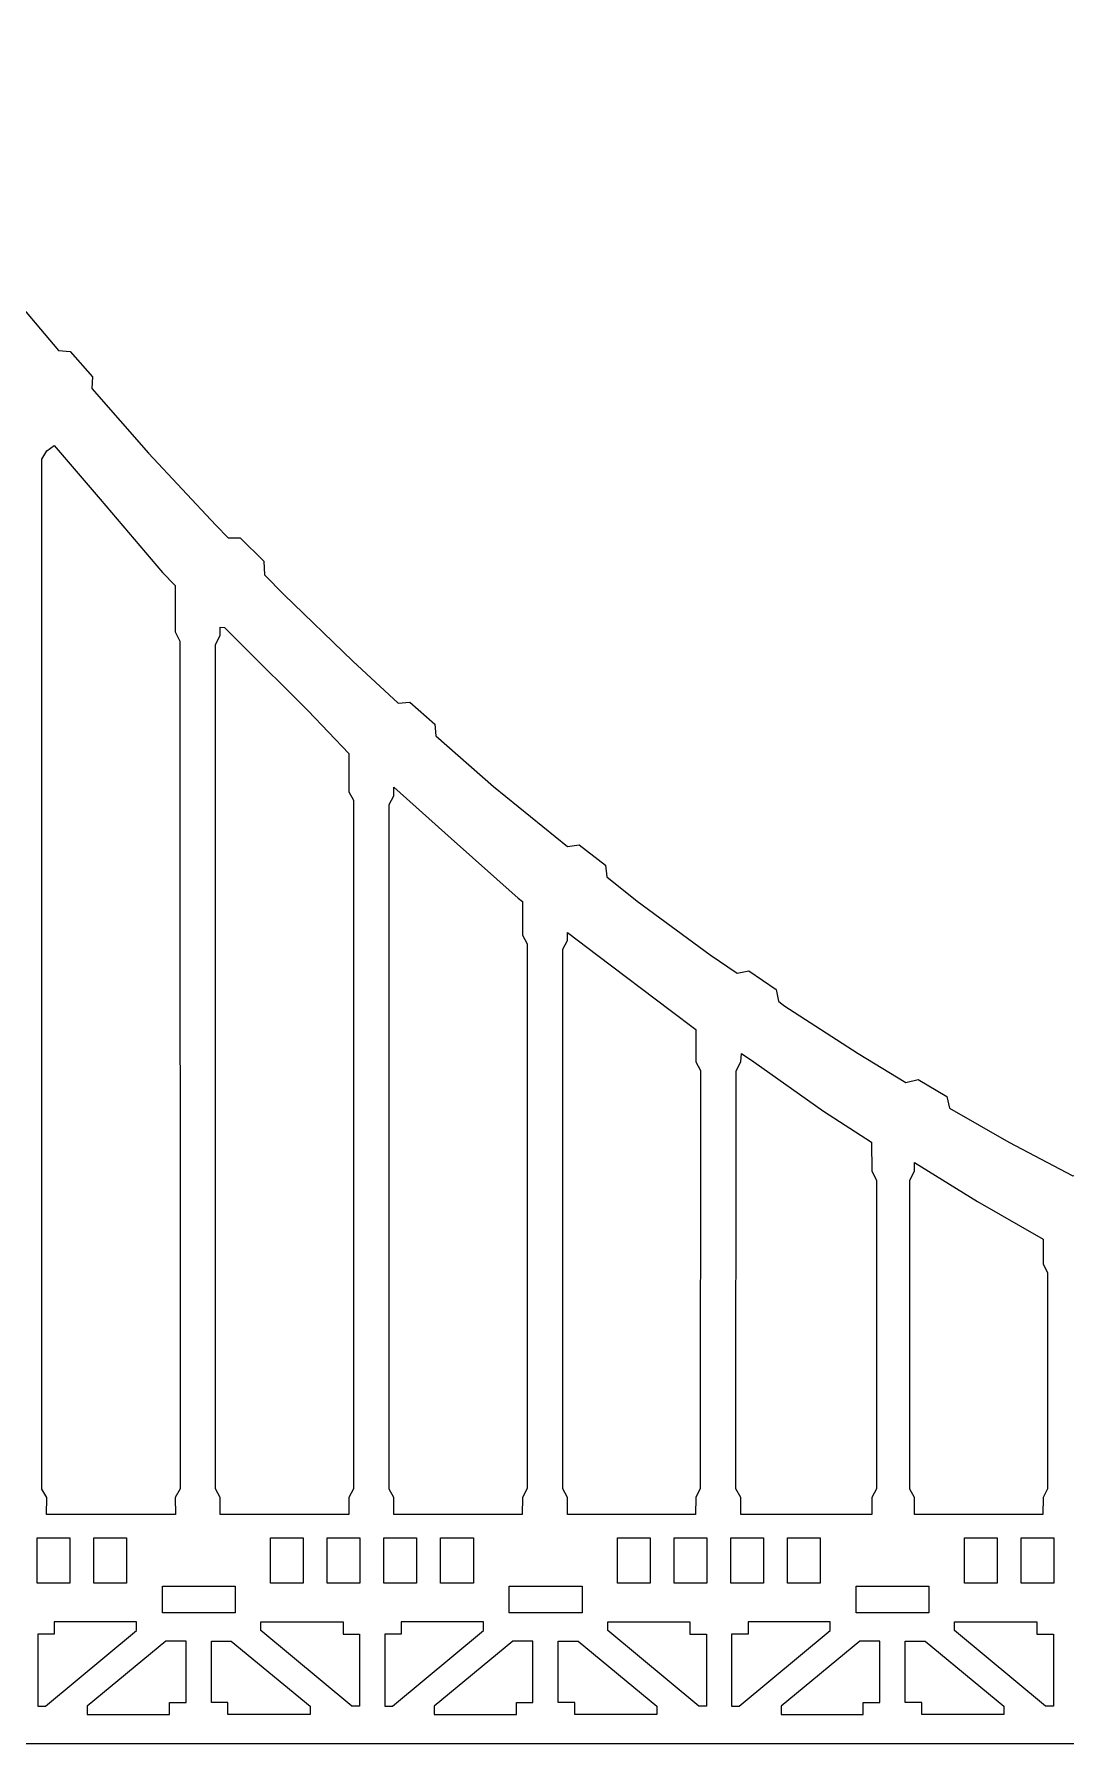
# Model space of a CAD drawing. Header units: millimetres. Extents: x -847 to 848, y -600 to 600.
# Drawn here: x 369.7 to 522.8, y 274.4 to 528.3 of the extents above; entities that cross this region are included whole.
import ezdxf

# ---------------------------------------------------------------- set-up
doc = ezdxf.new("R2010")
doc.units = ezdxf.units.MM
doc.header["$MEASUREMENT"] = 0

msp = doc.modelspace()

# ---------------------------------------------------------------- linework, layer by layer
at = {"color": 250, "lineweight": 5}
for points, knots in [([(653.8771, 293.6501), (653.8771, 293.6501), (643.1126, 293.7887), (643.1126, 293.7887), (643.1126, 293.7887), (643.1126, 293.7887), (643.1126, 297.4329), (643.1126, 297.4329), (643.1126, 297.4329), (643.1126, 297.4329), (653.9119, 297.5373), (653.9119, 297.5373), (653.9119, 297.5373), (653.9119, 297.5373), (653.9699, 314.3776), (653.9699, 314.3776), (653.9699, 314.3776), (653.9699, 314.3776), (652.7446, 315.6292), (652.7446, 315.6292), (652.7446, 315.6292), (652.7446, 315.6292), (650.2914, 315.6292), (650.2914, 315.6292), (650.2914, 315.6292), (650.2914, 315.6292), (647.8366, 318.132), (647.8366, 318.132), (647.8366, 318.132), (647.8366, 318.132), (647.8366, 323.1395), (647.8366, 323.1395), (647.8366, 323.1395), (647.8366, 323.1395), (646.6113, 324.3901), (646.6113, 324.3901), (646.6113, 324.3901), (646.6113, 324.3901), (644.1587, 324.3901), (644.1587, 324.3901), (644.1587, 324.3901), (644.1587, 324.3901), (641.7055, 326.8939), (641.7055, 326.8939), (641.7055, 326.8939), (641.7055, 326.8939), (641.7055, 333.152), (641.7055, 333.152), (641.7055, 333.152), (641.7055, 333.152), (640.4786, 334.4042), (640.4786, 334.4042), (640.4786, 334.4042), (640.4786, 334.4042), (633.1201, 334.4042), (633.1201, 334.4042), (633.1201, 334.4042), (633.1201, 334.4042), (631.8943, 333.152), (631.8943, 333.152), (631.8943, 333.152), (631.8943, 333.152), (631.8943, 325.6423), (631.8943, 325.6423), (631.8943, 325.6423), (631.8943, 325.6423), (630.6669, 324.3901), (630.6669, 324.3901), (630.6669, 324.3901), (630.6669, 324.3901), (630.6669, 321.8874), (630.6669, 321.8874), (630.6669, 321.8874), (630.6669, 321.8874), (629.8611, 321.5), (629.8611, 321.5), (629.8611, 321.5), (629.8611, 321.5), (618.0958, 323.9754), (618.0958, 323.9754), (618.0958, 323.9754), (618.0958, 323.9754), (605.91, 326.9919), (605.91, 326.9919), (605.91, 326.9919), (605.91, 326.9919), (605.0531, 328.5318), (605.0531, 328.5318), (605.0531, 328.5318), (605.0531, 328.5318), (600.3232, 329.8614), (600.3232, 329.8614), (600.3232, 329.8614), (600.3232, 329.8614), (598.8165, 328.9871), (598.8165, 328.9871), (598.8165, 328.9871), (598.8165, 328.9871), (594.6696, 330.0938), (594.6696, 330.0938), (594.6696, 330.0938), (594.6696, 330.0938), (583.0192, 333.737), (583.0192, 333.737), (583.0192, 333.737), (583.0192, 333.737), (580.8495, 334.5992), (580.8495, 334.5992), (580.8495, 334.5992), (580.8495, 334.5992), (580.0527, 336.1707), (580.0527, 336.1707), (580.0527, 336.1707), (580.0527, 336.1707), (575.3776, 337.6874), (575.3776, 337.6874), (575.3776, 337.6874), (575.3776, 337.6874), (573.8377, 336.8742), (573.8377, 336.8742), (573.8377, 336.8742), (573.8377, 336.8742), (571.4141, 337.7686), (571.4141, 337.7686), (571.4141, 337.7686), (571.4141, 337.7686), (559.8632, 342.1901), (559.8632, 342.1901), (559.8632, 342.1901), (559.8632, 342.1901), (556.2575, 343.6989), (556.2575, 343.6989), (556.2575, 343.6989), (556.2575, 343.6989), (555.3916, 345.5619), (555.3916, 345.5619), (555.3916, 345.5619), (555.3916, 345.5619), (550.8289, 347.4016), (550.8289, 347.4016), (550.8289, 347.4016), (550.8289, 347.4016), (549.2368, 346.6981), (549.2368, 346.6981), (549.2368, 346.6981), (549.2368, 346.6981), (548.3709, 346.9995), (548.3709, 346.9995), (548.3709, 346.9995), (548.3709, 346.9995), (536.9434, 352.2005), (536.9434, 352.2005), (536.9434, 352.2005), (536.9434, 352.2005), (530.7016, 355.2713), (530.7016, 355.2713), (530.7016, 355.2713), (530.7016, 355.2713), (530.0044, 357.1253), (530.0044, 357.1253), (530.0044, 357.1253), (530.0044, 357.1253), (525.5634, 359.2491), (525.5634, 359.2491), (525.5634, 359.2491), (525.5634, 359.2491), (523.79, 358.7411), (523.79, 358.7411), (523.79, 358.7411), (523.79, 358.7411), (514.2982, 363.7708), (514.2982, 363.7708), (514.2982, 363.7708), (514.2982, 363.7708), (505.5289, 368.8137), (505.5289, 368.8137), (505.5289, 368.8137), (505.5289, 368.8137), (505.0946, 370.5275), (505.0946, 370.5275), (505.0946, 370.5275), (505.0946, 370.5275), (500.8644, 373.0639), (500.8644, 373.0639), (500.8644, 373.0639), (500.8644, 373.0639), (499.0252, 372.6139), (499.0252, 372.6139), (499.0252, 372.6139), (499.0252, 372.6139), (491.9718, 376.9032), (491.9718, 376.9032), (491.9718, 376.9032), (491.9718, 376.9032), (480.9422, 384.0546), (480.9422, 384.0546), (480.9422, 384.0546), (480.9422, 384.0546), (480.1416, 384.7044), (480.1416, 384.7044), (480.1416, 384.7044), (480.1416, 384.7044), (479.8023, 386.4403), (479.8023, 386.4403), (479.8023, 386.4403), (479.8023, 386.4403), (475.7206, 389.2192), (475.7206, 389.2192), (475.7206, 389.2192), (475.7206, 389.2192), (474.0195, 388.8719), (474.0195, 388.8719), (474.0195, 388.8719), (474.0195, 388.8719), (470.009, 391.5975), (470.009, 391.5975), (470.009, 391.5975), (470.009, 391.5975), (459.1754, 399.5315), (459.1754, 399.5315), (459.1754, 399.5315), (459.1754, 399.5315), (454.6817, 403.1499), (454.6817, 403.1499), (454.6817, 403.1499), (454.6817, 403.1499), (454.444, 404.9027), (454.444, 404.9027), (454.444, 404.9027), (454.444, 404.9027), (450.5315, 407.923), (450.5315, 407.923), (450.5315, 407.923), (450.5315, 407.923), (448.8119, 407.6795), (448.8119, 407.6795), (448.8119, 407.6795), (448.8119, 407.6795), (437.8371, 416.5721), (437.8371, 416.5721), (437.8371, 416.5721), (437.8371, 416.5721), (429.2855, 424.065), (429.2855, 424.065), (429.2855, 424.065), (429.2855, 424.065), (429.1548, 425.83), (429.1548, 425.83), (429.1548, 425.83), (429.1548, 425.83), (425.4331, 429.0926), (425.4331, 429.0926), (425.4331, 429.0926), (425.4331, 429.0926), (423.703, 428.9582), (423.703, 428.9582), (423.703, 428.9582), (423.703, 428.9582), (416.9689, 435.1811), (416.9689, 435.1811), (416.9689, 435.1811), (416.9689, 435.1811), (406.7235, 445.0729), (406.7235, 445.0729), (406.7235, 445.0729), (406.7235, 445.0729), (403.8387, 448.0072), (403.8387, 448.0072), (403.8387, 448.0072), (403.8387, 448.0072), (403.7712, 450.0251), (403.7712, 450.0251), (403.7712, 450.0251), (403.7712, 450.0251), (400.2477, 453.5102), (400.2477, 453.5102), (400.2477, 453.5102), (400.2477, 453.5102), (398.4575, 453.4817), (398.4575, 453.4817), (398.4575, 453.4817), (398.4575, 453.4817), (396.6125, 455.3573), (396.6125, 455.3573), (396.6125, 455.3573), (396.6125, 455.3573), (386.6432, 466.0338), (386.6432, 466.0338), (386.6432, 466.0338), (386.6432, 466.0338), (378.2264, 475.64), (378.2264, 475.64), (378.2264, 475.64), (378.2264, 475.64), (378.3181, 477.4076), (378.3181, 477.4076), (378.3181, 477.4076), (378.3181, 477.4076), (375.0365, 481.1303), (375.0365, 481.1303), (375.0365, 481.1303), (375.0365, 481.1303), (373.279, 481.2937), (373.279, 481.2937), (373.279, 481.2937), (373.279, 481.2937), (367.1415, 488.5652), (367.1415, 488.5652), (367.1415, 488.5652), (367.1415, 488.5652), (357.6223, 500.4191), (357.6223, 500.4191), (357.6223, 500.4191), (357.6223, 500.4191), (349.8089, 511.2405), (349.8089, 511.2405), (349.8089, 511.2405), (349.8089, 511.2405), (349.8053, 512.2782), (349.8053, 512.2782), (349.8053, 512.2782), (349.8053, 512.2782), (347.3526, 515.3659), (347.3526, 515.3659), (347.3526, 515.3659), (347.3526, 515.3659), (347.3526, 518.2871), (347.3526, 518.2871), (347.3526, 518.2871), (347.3526, 518.2871), (346.1273, 518.2871), (346.1273, 518.2871), (346.1273, 518.2871), (346.1273, 518.2871), (344.8799, 520.2633), (344.8799, 520.2633), (344.8799, 520.2633), (344.8799, 520.2633), (344.8936, 521.2283), (344.8936, 521.2283), (344.8936, 521.2283), (348.3165, 523.1239), (346.8931, 528.2637), (342.4467, 528.2637), (342.4467, 528.2637), (338.0015, 528.2637), (336.577, 523.1239), (340.0004, 521.2283), (340.0004, 521.2283), (340.0004, 521.2283), (339.9688, 520.2169), (339.9688, 520.2169), (339.9688, 520.2169), (339.9688, 520.2169), (338.7677, 518.2871), (338.7677, 518.2871), (338.7677, 518.2871), (338.7677, 518.2871), (337.5414, 518.2871), (337.5414, 518.2871), (337.5414, 518.2871), (337.5414, 518.2871), (337.5414, 515.3659), (337.5414, 515.3659), (337.5414, 515.3659), (337.5414, 515.3659), (335.4513, 512.2782), (335.4513, 512.2782), (335.4513, 512.2782), (335.4513, 512.2782), (335.4197, 501.9168), (335.4197, 501.9168), (335.4197, 501.9168), (335.4197, 501.9168), (337.9098, 499.6101), (337.9098, 499.6101), (337.9098, 499.6101), (337.9098, 499.6101), (340.4262, 499.6217), (340.4262, 499.6217), (340.4262, 499.6217), (340.4262, 499.6217), (340.6502, 506.9181), (340.6502, 506.9181), (340.6502, 506.9181), (340.6502, 506.9181), (344.2433, 506.9181), (344.2433, 506.9181), (344.2433, 506.9181), (344.2433, 506.9181), (344.2433, 499.6217), (344.2433, 499.6217), (344.2433, 499.6217), (344.2433, 499.6217), (345.7948, 499.6149), (345.7948, 499.6149), (345.7948, 499.6149), (345.7948, 499.6149), (349.9581, 494.1662), (349.9581, 494.1662), (349.9581, 494.1662), (349.9581, 494.1662), (359.6286, 482.1227), (359.6286, 482.1227), (359.6286, 482.1227), (359.6286, 482.1227), (364.9355, 474.7852), (364.9355, 474.7852), (364.9355, 474.7852), (364.9355, 474.7852), (364.8622, 467.0789), (364.8622, 467.0789), (364.8622, 467.0789), (364.8622, 467.0789), (365.5747, 465.8531), (365.5747, 465.8531), (365.5747, 465.8531), (365.5747, 465.8531), (365.5911, 312.2216), (365.5911, 312.2216), (365.5911, 312.2216), (365.5911, 312.2216), (364.8622, 310.9806), (364.8622, 310.9806), (364.8622, 310.9806), (364.8622, 310.9806), (364.8548, 308.4778), (364.8548, 308.4778), (364.8548, 308.4778), (364.8548, 308.4778), (333.9573, 308.4778), (333.9573, 308.4778), (333.9573, 308.4778), (333.9573, 308.4778), (333.9293, 274.4314), (333.9293, 274.4314), (333.9293, 274.4314), (333.9293, 274.4314), (340.4452, 274.4314), (340.4452, 274.4314), (340.4452, 274.4314), (340.4452, 274.4314), (340.7155, 282.8719), (340.7155, 282.8719), (340.7155, 282.8719), (340.7155, 282.8719), (344.3561, 282.8719), (344.3561, 282.8719), (344.3561, 282.8719), (344.3561, 282.8719), (344.2897, 274.4314), (344.2897, 274.4314), (344.2897, 274.4314), (344.2897, 274.4314), (653.9699, 274.4314), (653.9699, 274.4314), (653.9699, 274.4314), (653.9699, 274.4314), (653.8771, 293.6501), (653.8771, 293.6501)], [0, 0, 0, 0, 0.00869565, 0.00869565, 0.00869565, 0.00869565, 0.0173913, 0.0173913, 0.0173913, 0.0173913, 0.02608696, 0.02608696, 0.02608696, 0.02608696, 0.03478261, 0.03478261, 0.03478261, 0.03478261, 0.04347826, 0.04347826, 0.04347826, 0.04347826, 0.05217391, 0.05217391, 0.05217391, 0.05217391, 0.06086957, 0.06086957, 0.06086957, 0.06086957, 0.06956522, 0.06956522, 0.06956522, 0.06956522, 0.07826087, 0.07826087, 0.07826087, 0.07826087, 0.08695652, 0.08695652, 0.08695652, 0.08695652, 0.09565217, 0.09565217, 0.09565217, 0.09565217, 0.10434783, 0.10434783, 0.10434783, 0.10434783, 0.11304348, 0.11304348, 0.11304348, 0.11304348, 0.12173913, 0.12173913, 0.12173913, 0.12173913, 0.13043478, 0.13043478, 0.13043478, 0.13043478, 0.13913043, 0.13913043, 0.13913043, 0.13913043, 0.14782609, 0.14782609, 0.14782609, 0.14782609, 0.15652174, 0.15652174, 0.15652174, 0.15652174, 0.16521739, 0.16521739, 0.16521739, 0.16521739, 0.17391304, 0.17391304, 0.17391304, 0.17391304, 0.1826087, 0.1826087, 0.1826087, 0.1826087, 0.19130435, 0.19130435, 0.19130435, 0.19130435, 0.2, 0.2, 0.2, 0.2, 0.20869565, 0.20869565, 0.20869565, 0.20869565, 0.2173913, 0.2173913, 0.2173913, 0.2173913, 0.22608696, 0.22608696, 0.22608696, 0.22608696, 0.23478261, 0.23478261, 0.23478261, 0.23478261, 0.24347826, 0.24347826, 0.24347826, 0.24347826, 0.25217391, 0.25217391, 0.25217391, 0.25217391, 0.26086957, 0.26086957, 0.26086957, 0.26086957, 0.26956522, 0.26956522, 0.26956522, 0.26956522, 0.27826087, 0.27826087, 0.27826087, 0.27826087, 0.28695652, 0.28695652, 0.28695652, 0.28695652, 0.29565217, 0.29565217, 0.29565217, 0.29565217, 0.30434783, 0.30434783, 0.30434783, 0.30434783, 0.31304348, 0.31304348, 0.31304348, 0.31304348, 0.32173913, 0.32173913, 0.32173913, 0.32173913, 0.33043478, 0.33043478, 0.33043478, 0.33043478, 0.33913043, 0.33913043, 0.33913043, 0.33913043, 0.34782609, 0.34782609, 0.34782609, 0.34782609, 0.35652174, 0.35652174, 0.35652174, 0.35652174, 0.36521739, 0.36521739, 0.36521739, 0.36521739, 0.37391304, 0.37391304, 0.37391304, 0.37391304, 0.3826087, 0.3826087, 0.3826087, 0.3826087, 0.39130435, 0.39130435, 0.39130435, 0.39130435, 0.4, 0.4, 0.4, 0.4, 0.40869565, 0.40869565, 0.40869565, 0.40869565, 0.4173913, 0.4173913, 0.4173913, 0.4173913, 0.42608696, 0.42608696, 0.42608696, 0.42608696, 0.43478261, 0.43478261, 0.43478261, 0.43478261, 0.44347826, 0.44347826, 0.44347826, 0.44347826, 0.45217391, 0.45217391, 0.45217391, 0.45217391, 0.46086957, 0.46086957, 0.46086957, 0.46086957, 0.46956522, 0.46956522, 0.46956522, 0.46956522, 0.47826087, 0.47826087, 0.47826087, 0.47826087, 0.48695652, 0.48695652, 0.48695652, 0.48695652, 0.49565217, 0.49565217, 0.49565217, 0.49565217, 0.50434783, 0.50434783, 0.50434783, 0.50434783, 0.51304348, 0.51304348, 0.51304348, 0.51304348, 0.52173913, 0.52173913, 0.52173913, 0.52173913, 0.53043478, 0.53043478, 0.53043478, 0.53043478, 0.53913043, 0.53913043, 0.53913043, 0.53913043, 0.54782609, 0.54782609, 0.54782609, 0.54782609, 0.55652174, 0.55652174, 0.55652174, 0.55652174, 0.56521739, 0.56521739, 0.56521739, 0.56521739, 0.57391304, 0.57391304, 0.57391304, 0.57391304, 0.5826087, 0.5826087, 0.5826087, 0.5826087, 0.59130435, 0.59130435, 0.59130435, 0.59130435, 0.6, 0.6, 0.6, 0.6, 0.60869565, 0.60869565, 0.60869565, 0.60869565, 0.6173913, 0.6173913, 0.6173913, 0.6173913, 0.62608696, 0.62608696, 0.62608696, 0.62608696, 0.63478261, 0.63478261, 0.63478261, 0.63478261, 0.64347826, 0.64347826, 0.64347826, 0.64347826, 0.65217391, 0.65217391, 0.65217391, 0.65217391, 0.66086957, 0.66086957, 0.66086957, 0.66086957, 0.66956522, 0.66956522, 0.66956522, 0.66956522, 0.67826087, 0.67826087, 0.67826087, 0.67826087, 0.68695652, 0.68695652, 0.68695652, 0.68695652, 0.69565217, 0.69565217, 0.69565217, 0.69565217, 0.70434783, 0.70434783, 0.70434783, 0.70434783, 0.71304348, 0.71304348, 0.71304348, 0.71304348, 0.72173913, 0.72173913, 0.72173913, 0.72173913, 0.73043478, 0.73043478, 0.73043478, 0.73043478, 0.73913043, 0.73913043, 0.73913043, 0.73913043, 0.74782609, 0.74782609, 0.74782609, 0.74782609, 0.75652174, 0.75652174, 0.75652174, 0.75652174, 0.76521739, 0.76521739, 0.76521739, 0.76521739, 0.77391304, 0.77391304, 0.77391304, 0.77391304, 0.7826087, 0.7826087, 0.7826087, 0.7826087, 0.79130435, 0.79130435, 0.79130435, 0.79130435, 0.8, 0.8, 0.8, 0.8, 0.80869565, 0.80869565, 0.80869565, 0.80869565, 0.8173913, 0.8173913, 0.8173913, 0.8173913, 0.82608696, 0.82608696, 0.82608696, 0.82608696, 0.83478261, 0.83478261, 0.83478261, 0.83478261, 0.84347826, 0.84347826, 0.84347826, 0.84347826, 0.85217391, 0.85217391, 0.85217391, 0.85217391, 0.86086957, 0.86086957, 0.86086957, 0.86086957, 0.86956522, 0.86956522, 0.86956522, 0.86956522, 0.87826087, 0.87826087, 0.87826087, 0.87826087, 0.88695652, 0.88695652, 0.88695652, 0.88695652, 0.89565217, 0.89565217, 0.89565217, 0.89565217, 0.90434783, 0.90434783, 0.90434783, 0.90434783, 0.91304348, 0.91304348, 0.91304348, 0.91304348, 0.92173913, 0.92173913, 0.92173913, 0.92173913, 0.93043478, 0.93043478, 0.93043478, 0.93043478, 0.93913043, 0.93913043, 0.93913043, 0.93913043, 0.94782609, 0.94782609, 0.94782609, 0.94782609, 0.95652174, 0.95652174, 0.95652174, 0.95652174, 0.96521739, 0.96521739, 0.96521739, 0.96521739, 0.97391304, 0.97391304, 0.97391304, 0.97391304, 0.9826087, 0.9826087, 0.9826087, 0.9826087, 0.99130435, 0.99130435, 0.99130435, 0.99130435, 1, 1, 1, 1]), ([(371.5441, 466.3927), (371.5441, 466.3927), (370.8379, 465.1453), (370.8379, 465.1453), (370.8379, 465.1453), (370.8379, 465.1453), (370.8226, 312.2216), (370.8226, 312.2216), (370.8226, 312.2216), (370.8226, 312.2216), (371.5441, 310.9806), (371.5441, 310.9806), (371.5441, 310.9806), (371.5441, 310.9806), (371.5124, 308.4778), (371.5124, 308.4778), (371.5124, 308.4778), (371.5124, 308.4778), (390.6342, 308.4778), (390.6342, 308.4778), (390.6342, 308.4778), (390.6342, 308.4778), (390.6178, 310.9806), (390.6178, 310.9806), (390.6178, 310.9806), (390.6178, 310.9806), (391.3419, 312.2696), (391.3419, 312.2696), (391.3419, 312.2696), (391.3419, 312.2696), (391.304, 438.1613), (391.304, 438.1613), (391.304, 438.1613), (391.304, 438.1613), (390.6178, 439.5431), (390.6178, 439.5431), (390.6178, 439.5431), (390.6178, 439.5431), (390.6194, 446.413), (390.6194, 446.413), (390.6194, 446.413), (390.6194, 446.413), (388.7096, 448.3566), (388.7096, 448.3566), (388.7096, 448.3566), (388.7096, 448.3566), (379.4538, 459.2176), (379.4538, 459.2176), (379.4538, 459.2176), (379.4538, 459.2176), (372.6218, 467.1785), (372.6218, 467.1785), (372.6218, 467.1785), (372.6218, 467.1785), (371.5441, 466.3927), (371.5441, 466.3927)], [0, 0, 0, 0, 0.07142857, 0.07142857, 0.07142857, 0.07142857, 0.14285714, 0.14285714, 0.14285714, 0.14285714, 0.21428571, 0.21428571, 0.21428571, 0.21428571, 0.28571429, 0.28571429, 0.28571429, 0.28571429, 0.35714286, 0.35714286, 0.35714286, 0.35714286, 0.42857143, 0.42857143, 0.42857143, 0.42857143, 0.5, 0.5, 0.5, 0.5, 0.57142857, 0.57142857, 0.57142857, 0.57142857, 0.64285714, 0.64285714, 0.64285714, 0.64285714, 0.71428571, 0.71428571, 0.71428571, 0.71428571, 0.78571429, 0.78571429, 0.78571429, 0.78571429, 0.85714286, 0.85714286, 0.85714286, 0.85714286, 0.92857143, 0.92857143, 0.92857143, 0.92857143, 1, 1, 1, 1]), ([(397.2991, 438.9702), (397.2991, 438.9702), (396.6019, 437.6437), (396.6019, 437.6437), (396.6019, 437.6437), (396.6019, 437.6437), (396.5961, 312.2696), (396.5961, 312.2696), (396.5961, 312.2696), (396.5961, 312.2696), (397.2991, 310.9806), (397.2991, 310.9806), (397.2991, 310.9806), (397.2991, 310.9806), (397.2807, 308.4778), (397.2807, 308.4778), (397.2807, 308.4778), (397.2807, 308.4778), (416.3734, 308.4778), (416.3734, 308.4778), (416.3734, 308.4778), (416.3734, 308.4778), (416.3734, 310.9806), (416.3734, 310.9806), (416.3734, 310.9806), (416.3734, 310.9806), (417.0759, 312.2696), (417.0759, 312.2696), (417.0759, 312.2696), (417.0759, 312.2696), (417.0617, 414.5163), (417.0617, 414.5163), (417.0617, 414.5163), (417.0617, 414.5163), (416.3734, 415.7605), (416.3734, 415.7605), (416.3734, 415.7605), (416.3734, 415.7605), (416.3845, 421.4643), (416.3845, 421.4643), (416.3845, 421.4643), (416.3845, 421.4643), (410.3182, 427.8173), (410.3182, 427.8173), (410.3182, 427.8173), (410.3182, 427.8173), (400.2145, 437.8899), (400.2145, 437.8899), (400.2145, 437.8899), (400.2145, 437.8899), (397.9437, 440.1976), (397.9437, 440.1976), (397.9437, 440.1976), (397.9437, 440.1976), (397.2702, 440.2065), (397.2702, 440.2065), (397.2702, 440.2065), (397.2702, 440.2065), (397.2991, 438.9702), (397.2991, 438.9702)], [0, 0, 0, 0, 0.06666667, 0.06666667, 0.06666667, 0.06666667, 0.13333333, 0.13333333, 0.13333333, 0.13333333, 0.2, 0.2, 0.2, 0.2, 0.26666667, 0.26666667, 0.26666667, 0.26666667, 0.33333333, 0.33333333, 0.33333333, 0.33333333, 0.4, 0.4, 0.4, 0.4, 0.46666667, 0.46666667, 0.46666667, 0.46666667, 0.53333333, 0.53333333, 0.53333333, 0.53333333, 0.6, 0.6, 0.6, 0.6, 0.66666667, 0.66666667, 0.66666667, 0.66666667, 0.73333333, 0.73333333, 0.73333333, 0.73333333, 0.8, 0.8, 0.8, 0.8, 0.86666667, 0.86666667, 0.86666667, 0.86666667, 0.93333333, 0.93333333, 0.93333333, 0.93333333, 1, 1, 1, 1]), ([(423.0563, 415.1898), (423.0563, 415.1898), (422.3523, 413.9034), (422.3523, 413.9034), (422.3523, 413.9034), (422.3523, 413.9034), (422.3523, 312.2322), (422.3523, 312.2322), (422.3523, 312.2322), (422.3523, 312.2322), (423.0563, 310.9816), (423.0563, 310.9816), (423.0563, 310.9816), (423.0563, 310.9816), (423.0563, 308.4778), (423.0563, 308.4778), (423.0563, 308.4778), (423.0563, 308.4778), (442.1127, 308.4778), (442.1127, 308.4778), (442.1127, 308.4778), (442.1127, 308.4778), (442.1306, 310.9806), (442.1306, 310.9806), (442.1306, 310.9806), (442.1306, 310.9806), (442.85, 312.355), (442.85, 312.355), (442.85, 312.355), (442.85, 312.355), (442.8152, 393.1875), (442.8152, 393.1875), (442.8152, 393.1875), (442.8152, 393.1875), (442.1306, 394.4834), (442.1306, 394.4834), (442.1306, 394.4834), (442.1306, 394.4834), (442.1343, 399.4894), (442.1343, 399.4894), (442.1343, 399.4894), (442.1343, 399.4894), (441.5156, 399.97), (441.5156, 399.97), (441.5156, 399.97), (441.5156, 399.97), (431.5822, 408.8568), (431.5822, 408.8568), (431.5822, 408.8568), (431.5822, 408.8568), (423.0674, 416.4614), (423.0674, 416.4614), (423.0674, 416.4614), (423.0674, 416.4614), (423.0563, 415.1898), (423.0563, 415.1898)], [0, 0, 0, 0, 0.07142857, 0.07142857, 0.07142857, 0.07142857, 0.14285714, 0.14285714, 0.14285714, 0.14285714, 0.21428571, 0.21428571, 0.21428571, 0.21428571, 0.28571429, 0.28571429, 0.28571429, 0.28571429, 0.35714286, 0.35714286, 0.35714286, 0.35714286, 0.42857143, 0.42857143, 0.42857143, 0.42857143, 0.5, 0.5, 0.5, 0.5, 0.57142857, 0.57142857, 0.57142857, 0.57142857, 0.64285714, 0.64285714, 0.64285714, 0.64285714, 0.71428571, 0.71428571, 0.71428571, 0.71428571, 0.78571429, 0.78571429, 0.78571429, 0.78571429, 0.85714286, 0.85714286, 0.85714286, 0.85714286, 0.92857143, 0.92857143, 0.92857143, 0.92857143, 1, 1, 1, 1]), ([(448.8119, 393.6823), (448.8119, 393.6823), (448.1258, 392.4207), (448.1258, 392.4207), (448.1258, 392.4207), (448.1258, 392.4207), (448.1094, 312.2696), (448.1094, 312.2696), (448.1094, 312.2696), (448.1094, 312.2696), (448.8119, 310.9806), (448.8119, 310.9806), (448.8119, 310.9806), (448.8119, 310.9806), (448.8119, 308.4778), (448.8119, 308.4778), (448.8119, 308.4778), (448.8119, 308.4778), (467.8103, 308.4778), (467.8103, 308.4778), (467.8103, 308.4778), (467.8103, 308.4778), (467.8846, 310.9806), (467.8846, 310.9806), (467.8846, 310.9806), (467.8846, 310.9806), (468.5218, 312.355), (468.5218, 312.355), (468.5218, 312.355), (468.5218, 312.355), (468.5745, 374.4183), (468.5745, 374.4183), (468.5745, 374.4183), (468.5745, 374.4183), (467.8846, 375.7084), (467.8846, 375.7084), (467.8846, 375.7084), (467.8846, 375.7084), (467.8846, 380.4641), (467.8846, 380.4641), (467.8846, 380.4641), (467.8846, 380.4641), (464.0718, 383.3811), (464.0718, 383.3811), (464.0718, 383.3811), (464.0718, 383.3811), (453.3457, 391.4763), (453.3457, 391.4763), (453.3457, 391.4763), (453.3457, 391.4763), (448.8156, 394.8797), (448.8156, 394.8797), (448.8156, 394.8797), (448.8156, 394.8797), (448.8119, 393.6823), (448.8119, 393.6823)], [0, 0, 0, 0, 0.07142857, 0.07142857, 0.07142857, 0.07142857, 0.14285714, 0.14285714, 0.14285714, 0.14285714, 0.21428571, 0.21428571, 0.21428571, 0.21428571, 0.28571429, 0.28571429, 0.28571429, 0.28571429, 0.35714286, 0.35714286, 0.35714286, 0.35714286, 0.42857143, 0.42857143, 0.42857143, 0.42857143, 0.5, 0.5, 0.5, 0.5, 0.57142857, 0.57142857, 0.57142857, 0.57142857, 0.64285714, 0.64285714, 0.64285714, 0.64285714, 0.71428571, 0.71428571, 0.71428571, 0.71428571, 0.78571429, 0.78571429, 0.78571429, 0.78571429, 0.85714286, 0.85714286, 0.85714286, 0.85714286, 0.92857143, 0.92857143, 0.92857143, 0.92857143, 1, 1, 1, 1]), ([(474.5681, 375.7084), (474.5681, 375.7084), (473.8724, 374.3287), (473.8724, 374.3287), (473.8724, 374.3287), (473.8724, 374.3287), (473.8255, 312.2696), (473.8255, 312.2696), (473.8255, 312.2696), (473.8255, 312.2696), (474.5681, 310.9806), (474.5681, 310.9806), (474.5681, 310.9806), (474.5681, 310.9806), (474.5681, 308.4778), (474.5681, 308.4778), (474.5681, 308.4778), (474.5681, 308.4778), (493.9617, 308.4778), (493.9617, 308.4778), (493.9617, 308.4778), (493.9617, 308.4778), (493.9691, 310.9806), (493.9691, 310.9806), (493.9691, 310.9806), (493.9691, 310.9806), (494.6716, 312.2749), (494.6716, 312.2749), (494.6716, 312.2749), (494.6716, 312.2749), (494.679, 358.1235), (494.679, 358.1235), (494.679, 358.1235), (494.679, 358.1235), (493.9691, 359.4362), (493.9691, 359.4362), (493.9691, 359.4362), (493.9691, 359.4362), (493.9327, 363.7439), (493.9327, 363.7439), (493.9327, 363.7439), (493.9327, 363.7439), (486.8303, 368.3742), (486.8303, 368.3742), (486.8303, 368.3742), (486.8303, 368.3742), (476.4505, 375.6795), (476.4505, 375.6795), (476.4505, 375.6795), (476.4505, 375.6795), (474.6677, 376.91), (474.6677, 376.91), (474.6677, 376.91), (474.6677, 376.91), (474.5681, 375.7084), (474.5681, 375.7084)], [0, 0, 0, 0, 0.07142857, 0.07142857, 0.07142857, 0.07142857, 0.14285714, 0.14285714, 0.14285714, 0.14285714, 0.21428571, 0.21428571, 0.21428571, 0.21428571, 0.28571429, 0.28571429, 0.28571429, 0.28571429, 0.35714286, 0.35714286, 0.35714286, 0.35714286, 0.42857143, 0.42857143, 0.42857143, 0.42857143, 0.5, 0.5, 0.5, 0.5, 0.57142857, 0.57142857, 0.57142857, 0.57142857, 0.64285714, 0.64285714, 0.64285714, 0.64285714, 0.71428571, 0.71428571, 0.71428571, 0.71428571, 0.78571429, 0.78571429, 0.78571429, 0.78571429, 0.85714286, 0.85714286, 0.85714286, 0.85714286, 0.92857143, 0.92857143, 0.92857143, 0.92857143, 1, 1, 1, 1]), ([(500.3237, 359.4362), (500.3237, 359.4362), (499.6043, 358.1235), (499.6043, 358.1235), (499.6043, 358.1235), (499.6043, 358.1235), (499.6191, 312.2406), (499.6191, 312.2406), (499.6191, 312.2406), (499.6191, 312.2406), (500.3237, 310.9806), (500.3237, 310.9806), (500.3237, 310.9806), (500.3237, 310.9806), (500.3326, 308.4778), (500.3326, 308.4778), (500.3326, 308.4778), (500.3326, 308.4778), (519.3743, 308.4778), (519.3743, 308.4778), (519.3743, 308.4778), (519.3743, 308.4778), (519.398, 310.9806), (519.398, 310.9806), (519.398, 310.9806), (519.398, 310.9806), (520.0478, 312.2696), (520.0478, 312.2696), (520.0478, 312.2696), (520.0478, 312.2696), (520.0736, 344.4262), (520.0736, 344.4262), (520.0736, 344.4262), (520.0736, 344.4262), (519.398, 345.6688), (519.398, 345.6688), (519.398, 345.6688), (519.398, 345.6688), (519.3996, 349.341), (519.3996, 349.341), (519.3996, 349.341), (519.3996, 349.341), (509.6484, 354.952), (509.6484, 354.952), (509.6484, 354.952), (509.6484, 354.952), (500.3163, 360.7627), (500.3163, 360.7627), (500.3163, 360.7627), (500.3163, 360.7627), (500.3237, 359.4362), (500.3237, 359.4362)], [0, 0, 0, 0, 0.07692308, 0.07692308, 0.07692308, 0.07692308, 0.15384615, 0.15384615, 0.15384615, 0.15384615, 0.23076923, 0.23076923, 0.23076923, 0.23076923, 0.30769231, 0.30769231, 0.30769231, 0.30769231, 0.38461538, 0.38461538, 0.38461538, 0.38461538, 0.46153846, 0.46153846, 0.46153846, 0.46153846, 0.53846154, 0.53846154, 0.53846154, 0.53846154, 0.61538462, 0.61538462, 0.61538462, 0.61538462, 0.69230769, 0.69230769, 0.69230769, 0.69230769, 0.76923077, 0.76923077, 0.76923077, 0.76923077, 0.84615385, 0.84615385, 0.84615385, 0.84615385, 0.92307692, 0.92307692, 0.92307692, 0.92307692, 1, 1, 1, 1]), ([(374.9564, 305.027), (374.9564, 305.027), (370.1038, 305.027), (370.1038, 305.027), (370.1038, 305.027), (370.1038, 305.027), (370.1038, 298.3062), (370.1038, 298.3062), (370.1038, 298.3062), (370.1038, 298.3062), (374.9564, 298.3062), (374.9564, 298.3062), (374.9564, 298.3062), (374.9564, 298.3062), (374.9564, 305.027), (374.9564, 305.027)], [0, 0, 0, 0, 0.25, 0.25, 0.25, 0.25, 0.5, 0.5, 0.5, 0.5, 0.75, 0.75, 0.75, 0.75, 1, 1, 1, 1]), ([(383.3679, 305.027), (383.3679, 305.027), (378.5152, 305.027), (378.5152, 305.027), (378.5152, 305.027), (378.5152, 305.027), (378.5152, 298.3062), (378.5152, 298.3062), (378.5152, 298.3062), (378.5152, 298.3062), (383.3679, 298.3062), (383.3679, 298.3062), (383.3679, 298.3062), (383.3679, 298.3062), (383.3679, 305.027), (383.3679, 305.027)], [0, 0, 0, 0, 0.25, 0.25, 0.25, 0.25, 0.5, 0.5, 0.5, 0.5, 0.75, 0.75, 0.75, 0.75, 1, 1, 1, 1]), ([(409.6141, 305.027), (409.6141, 305.027), (404.761, 305.027), (404.761, 305.027), (404.761, 305.027), (404.761, 305.027), (404.761, 298.3062), (404.761, 298.3062), (404.761, 298.3062), (404.761, 298.3062), (409.6141, 298.3062), (409.6141, 298.3062), (409.6141, 298.3062), (409.6141, 298.3062), (409.6141, 305.027), (409.6141, 305.027)], [0, 0, 0, 0, 0.25, 0.25, 0.25, 0.25, 0.5, 0.5, 0.5, 0.5, 0.75, 0.75, 0.75, 0.75, 1, 1, 1, 1]), ([(418.0256, 305.027), (418.0256, 305.027), (413.1724, 305.027), (413.1724, 305.027), (413.1724, 305.027), (413.1724, 305.027), (413.1724, 298.3062), (413.1724, 298.3062), (413.1724, 298.3062), (413.1724, 298.3062), (418.0256, 298.3062), (418.0256, 298.3062), (418.0256, 298.3062), (418.0256, 298.3062), (418.0256, 305.027), (418.0256, 305.027)], [0, 0, 0, 0, 0.25, 0.25, 0.25, 0.25, 0.5, 0.5, 0.5, 0.5, 0.75, 0.75, 0.75, 0.75, 1, 1, 1, 1]), ([(426.437, 305.027), (426.437, 305.027), (421.5839, 305.027), (421.5839, 305.027), (421.5839, 305.027), (421.5839, 305.027), (421.5839, 298.3062), (421.5839, 298.3062), (421.5839, 298.3062), (421.5839, 298.3062), (426.437, 298.3062), (426.437, 298.3062), (426.437, 298.3062), (426.437, 298.3062), (426.437, 305.027), (426.437, 305.027)], [0, 0, 0, 0, 0.25, 0.25, 0.25, 0.25, 0.5, 0.5, 0.5, 0.5, 0.75, 0.75, 0.75, 0.75, 1, 1, 1, 1]), ([(434.8506, 305.027), (434.8506, 305.027), (429.9954, 305.027), (429.9954, 305.027), (429.9954, 305.027), (429.9954, 305.027), (429.9954, 298.3062), (429.9954, 298.3062), (429.9954, 298.3062), (429.9954, 298.3062), (434.8506, 298.3062), (434.8506, 298.3062), (434.8506, 298.3062), (434.8506, 298.3062), (434.8506, 305.027), (434.8506, 305.027)], [0, 0, 0, 0, 0.25, 0.25, 0.25, 0.25, 0.5, 0.5, 0.5, 0.5, 0.75, 0.75, 0.75, 0.75, 1, 1, 1, 1]), ([(461.0948, 305.027), (461.0948, 305.027), (456.2416, 305.027), (456.2416, 305.027), (456.2416, 305.027), (456.2416, 305.027), (456.2416, 298.3062), (456.2416, 298.3062), (456.2416, 298.3062), (456.2416, 298.3062), (461.0948, 298.3062), (461.0948, 298.3062), (461.0948, 298.3062), (461.0948, 298.3062), (461.0948, 305.027), (461.0948, 305.027)], [0, 0, 0, 0, 0.25, 0.25, 0.25, 0.25, 0.5, 0.5, 0.5, 0.5, 0.75, 0.75, 0.75, 0.75, 1, 1, 1, 1]), ([(469.5078, 305.027), (469.5078, 305.027), (464.6547, 305.027), (464.6547, 305.027), (464.6547, 305.027), (464.6547, 305.027), (464.6547, 298.3062), (464.6547, 298.3062), (464.6547, 298.3062), (464.6547, 298.3062), (469.5078, 298.3062), (469.5078, 298.3062), (469.5078, 298.3062), (469.5078, 298.3062), (469.5078, 305.027), (469.5078, 305.027)], [0, 0, 0, 0, 0.25, 0.25, 0.25, 0.25, 0.5, 0.5, 0.5, 0.5, 0.75, 0.75, 0.75, 0.75, 1, 1, 1, 1]), ([(477.9193, 305.027), (477.9193, 305.027), (473.0661, 305.027), (473.0661, 305.027), (473.0661, 305.027), (473.0661, 305.027), (473.0661, 298.3062), (473.0661, 298.3062), (473.0661, 298.3062), (473.0661, 298.3062), (477.9193, 298.3062), (477.9193, 298.3062), (477.9193, 298.3062), (477.9193, 298.3062), (477.9193, 305.027), (477.9193, 305.027)], [0, 0, 0, 0, 0.25, 0.25, 0.25, 0.25, 0.5, 0.5, 0.5, 0.5, 0.75, 0.75, 0.75, 0.75, 1, 1, 1, 1]), ([(486.3307, 305.027), (486.3307, 305.027), (481.4781, 305.027), (481.4781, 305.027), (481.4781, 305.027), (481.4781, 305.027), (481.4781, 298.3062), (481.4781, 298.3062), (481.4781, 298.3062), (481.4781, 298.3062), (486.3307, 298.3062), (486.3307, 298.3062), (486.3307, 298.3062), (486.3307, 298.3062), (486.3307, 305.027), (486.3307, 305.027)], [0, 0, 0, 0, 0.25, 0.25, 0.25, 0.25, 0.5, 0.5, 0.5, 0.5, 0.75, 0.75, 0.75, 0.75, 1, 1, 1, 1]), ([(512.577, 305.027), (512.577, 305.027), (507.7238, 305.027), (507.7238, 305.027), (507.7238, 305.027), (507.7238, 305.027), (507.7238, 298.3062), (507.7238, 298.3062), (507.7238, 298.3062), (507.7238, 298.3062), (512.577, 298.3062), (512.577, 298.3062), (512.577, 298.3062), (512.577, 298.3062), (512.577, 305.027), (512.577, 305.027)], [0, 0, 0, 0, 0.25, 0.25, 0.25, 0.25, 0.5, 0.5, 0.5, 0.5, 0.75, 0.75, 0.75, 0.75, 1, 1, 1, 1]), ([(520.9885, 305.027), (520.9885, 305.027), (516.1353, 305.027), (516.1353, 305.027), (516.1353, 305.027), (516.1353, 305.027), (516.1353, 298.3062), (516.1353, 298.3062), (516.1353, 298.3062), (516.1353, 298.3062), (520.9885, 298.3062), (520.9885, 298.3062), (520.9885, 298.3062), (520.9885, 298.3062), (520.9885, 305.027), (520.9885, 305.027)], [0, 0, 0, 0, 0.25, 0.25, 0.25, 0.25, 0.5, 0.5, 0.5, 0.5, 0.75, 0.75, 0.75, 0.75, 1, 1, 1, 1]), ([(399.4978, 293.8904), (399.4978, 293.8904), (399.4978, 297.8393), (399.4978, 297.8393), (399.4978, 297.8393), (399.4978, 297.8393), (388.7043, 297.8393), (388.7043, 297.8393), (388.7043, 297.8393), (388.7043, 297.8393), (388.7043, 293.8904), (388.7043, 293.8904), (388.7043, 293.8904), (388.7043, 293.8904), (399.4978, 293.8904), (399.4978, 293.8904)], [0, 0, 0, 0, 0.25, 0.25, 0.25, 0.25, 0.5, 0.5, 0.5, 0.5, 0.75, 0.75, 0.75, 0.75, 1, 1, 1, 1]), ([(450.9763, 293.8904), (450.9763, 293.8904), (450.9763, 297.8393), (450.9763, 297.8393), (450.9763, 297.8393), (450.9763, 297.8393), (440.1844, 297.8393), (440.1844, 297.8393), (440.1844, 297.8393), (440.1844, 297.8393), (440.1844, 293.8904), (440.1844, 293.8904), (440.1844, 293.8904), (440.1844, 293.8904), (450.9763, 293.8904), (450.9763, 293.8904)], [0, 0, 0, 0, 0.25, 0.25, 0.25, 0.25, 0.5, 0.5, 0.5, 0.5, 0.75, 0.75, 0.75, 0.75, 1, 1, 1, 1]), ([(502.4549, 293.8904), (502.4549, 293.8904), (502.4549, 297.8393), (502.4549, 297.8393), (502.4549, 297.8393), (502.4549, 297.8393), (491.6635, 297.8393), (491.6635, 297.8393), (491.6635, 297.8393), (491.6635, 297.8393), (491.6635, 293.8904), (491.6635, 293.8904), (491.6635, 293.8904), (491.6635, 293.8904), (502.4549, 293.8904), (502.4549, 293.8904)], [0, 0, 0, 0, 0.25, 0.25, 0.25, 0.25, 0.5, 0.5, 0.5, 0.5, 0.75, 0.75, 0.75, 0.75, 1, 1, 1, 1]), ([(370.2144, 280.0103), (370.2144, 280.0103), (370.2144, 290.7031), (370.2144, 290.7031), (370.2144, 290.7031), (370.2144, 290.7031), (372.6671, 290.7031), (372.6671, 290.7031), (372.6671, 290.7031), (372.6671, 290.7031), (372.6671, 292.5271), (372.6671, 292.5271), (372.6671, 292.5271), (372.6671, 292.5271), (384.8624, 292.5271), (384.8624, 292.5271), (384.8624, 292.5271), (384.8624, 292.5271), (384.8624, 291.2755), (384.8624, 291.2755), (384.8624, 291.2755), (384.8624, 291.2755), (371.3591, 280.0103), (371.3591, 280.0103), (371.3591, 280.0103), (371.3591, 280.0103), (370.2144, 280.0103), (370.2144, 280.0103)], [0, 0, 0, 0, 0.14285714, 0.14285714, 0.14285714, 0.14285714, 0.28571429, 0.28571429, 0.28571429, 0.28571429, 0.42857143, 0.42857143, 0.42857143, 0.42857143, 0.57142857, 0.57142857, 0.57142857, 0.57142857, 0.71428571, 0.71428571, 0.71428571, 0.71428571, 0.85714286, 0.85714286, 0.85714286, 0.85714286, 1, 1, 1, 1]), ([(417.9655, 280.0103), (417.9655, 280.0103), (417.9655, 290.7031), (417.9655, 290.7031), (417.9655, 290.7031), (417.9655, 290.7031), (415.5107, 290.7031), (415.5107, 290.7031), (415.5107, 290.7031), (415.5107, 290.7031), (415.5107, 292.5271), (415.5107, 292.5271), (415.5107, 292.5271), (415.5107, 292.5271), (403.3175, 292.5271), (403.3175, 292.5271), (403.3175, 292.5271), (403.3175, 292.5271), (403.3175, 291.2755), (403.3175, 291.2755), (403.3175, 291.2755), (403.3175, 291.2755), (416.8198, 280.0103), (416.8198, 280.0103), (416.8198, 280.0103), (416.8198, 280.0103), (417.9655, 280.0103), (417.9655, 280.0103)], [0, 0, 0, 0, 0.14285714, 0.14285714, 0.14285714, 0.14285714, 0.28571429, 0.28571429, 0.28571429, 0.28571429, 0.42857143, 0.42857143, 0.42857143, 0.42857143, 0.57142857, 0.57142857, 0.57142857, 0.57142857, 0.71428571, 0.71428571, 0.71428571, 0.71428571, 0.85714286, 0.85714286, 0.85714286, 0.85714286, 1, 1, 1, 1]), ([(421.693, 280.0103), (421.693, 280.0103), (421.693, 290.7031), (421.693, 290.7031), (421.693, 290.7031), (421.693, 290.7031), (424.1456, 290.7031), (424.1456, 290.7031), (424.1456, 290.7031), (424.1456, 290.7031), (424.1456, 292.5271), (424.1456, 292.5271), (424.1456, 292.5271), (424.1456, 292.5271), (436.341, 292.5271), (436.341, 292.5271), (436.341, 292.5271), (436.341, 292.5271), (436.341, 291.2755), (436.341, 291.2755), (436.341, 291.2755), (436.341, 291.2755), (422.8387, 280.0103), (422.8387, 280.0103), (422.8387, 280.0103), (422.8387, 280.0103), (421.693, 280.0103), (421.693, 280.0103)], [0, 0, 0, 0, 0.14285714, 0.14285714, 0.14285714, 0.14285714, 0.28571429, 0.28571429, 0.28571429, 0.28571429, 0.42857143, 0.42857143, 0.42857143, 0.42857143, 0.57142857, 0.57142857, 0.57142857, 0.57142857, 0.71428571, 0.71428571, 0.71428571, 0.71428571, 0.85714286, 0.85714286, 0.85714286, 0.85714286, 1, 1, 1, 1]), ([(469.4446, 280.0103), (469.4446, 280.0103), (469.4446, 290.7031), (469.4446, 290.7031), (469.4446, 290.7031), (469.4446, 290.7031), (466.9914, 290.7031), (466.9914, 290.7031), (466.9914, 290.7031), (466.9914, 290.7031), (466.9914, 292.5271), (466.9914, 292.5271), (466.9914, 292.5271), (466.9914, 292.5271), (454.796, 292.5271), (454.796, 292.5271), (454.796, 292.5271), (454.796, 292.5271), (454.796, 291.2755), (454.796, 291.2755), (454.796, 291.2755), (454.796, 291.2755), (468.2989, 280.0103), (468.2989, 280.0103), (468.2989, 280.0103), (468.2989, 280.0103), (469.4446, 280.0103), (469.4446, 280.0103)], [0, 0, 0, 0, 0.14285714, 0.14285714, 0.14285714, 0.14285714, 0.28571429, 0.28571429, 0.28571429, 0.28571429, 0.42857143, 0.42857143, 0.42857143, 0.42857143, 0.57142857, 0.57142857, 0.57142857, 0.57142857, 0.71428571, 0.71428571, 0.71428571, 0.71428571, 0.85714286, 0.85714286, 0.85714286, 0.85714286, 1, 1, 1, 1]), ([(473.1715, 280.0103), (473.1715, 280.0103), (473.1715, 290.7031), (473.1715, 290.7031), (473.1715, 290.7031), (473.1715, 290.7031), (475.6247, 290.7031), (475.6247, 290.7031), (475.6247, 290.7031), (475.6247, 290.7031), (475.6247, 292.5271), (475.6247, 292.5271), (475.6247, 292.5271), (475.6247, 292.5271), (487.8195, 292.5271), (487.8195, 292.5271), (487.8195, 292.5271), (487.8195, 292.5271), (487.8195, 291.2755), (487.8195, 291.2755), (487.8195, 291.2755), (487.8195, 291.2755), (474.3172, 280.0103), (474.3172, 280.0103), (474.3172, 280.0103), (474.3172, 280.0103), (473.1715, 280.0103), (473.1715, 280.0103)], [0, 0, 0, 0, 0.14285714, 0.14285714, 0.14285714, 0.14285714, 0.28571429, 0.28571429, 0.28571429, 0.28571429, 0.42857143, 0.42857143, 0.42857143, 0.42857143, 0.57142857, 0.57142857, 0.57142857, 0.57142857, 0.71428571, 0.71428571, 0.71428571, 0.71428571, 0.85714286, 0.85714286, 0.85714286, 0.85714286, 1, 1, 1, 1]), ([(520.9231, 280.0103), (520.9231, 280.0103), (520.9231, 290.7031), (520.9231, 290.7031), (520.9231, 290.7031), (520.9231, 290.7031), (518.4699, 290.7031), (518.4699, 290.7031), (518.4699, 290.7031), (518.4699, 290.7031), (518.4699, 292.5271), (518.4699, 292.5271), (518.4699, 292.5271), (518.4699, 292.5271), (506.2751, 292.5271), (506.2751, 292.5271), (506.2751, 292.5271), (506.2751, 292.5271), (506.2751, 291.2755), (506.2751, 291.2755), (506.2751, 291.2755), (506.2751, 291.2755), (519.7774, 280.0103), (519.7774, 280.0103), (519.7774, 280.0103), (519.7774, 280.0103), (520.9231, 280.0103), (520.9231, 280.0103)], [0, 0, 0, 0, 0.14285714, 0.14285714, 0.14285714, 0.14285714, 0.28571429, 0.28571429, 0.28571429, 0.28571429, 0.42857143, 0.42857143, 0.42857143, 0.42857143, 0.57142857, 0.57142857, 0.57142857, 0.57142857, 0.71428571, 0.71428571, 0.71428571, 0.71428571, 0.85714286, 0.85714286, 0.85714286, 0.85714286, 1, 1, 1, 1]), ([(392.2099, 289.6892), (392.2099, 289.6892), (392.2099, 280.5831), (392.2099, 280.5831), (392.2099, 280.5831), (392.2099, 280.5831), (389.7551, 280.5831), (389.7551, 280.5831), (389.7551, 280.5831), (389.7551, 280.5831), (389.7551, 278.7586), (389.7551, 278.7586), (389.7551, 278.7586), (389.7551, 278.7586), (377.5619, 278.7586), (377.5619, 278.7586), (377.5619, 278.7586), (377.5619, 278.7586), (377.5619, 280.0103), (377.5619, 280.0103), (377.5619, 280.0103), (377.5619, 280.0103), (389.2376, 289.6665), (389.2376, 289.6665), (389.2376, 289.6665), (389.2376, 289.6665), (392.2099, 289.6892), (392.2099, 289.6892)], [0, 0, 0, 0, 0.14285714, 0.14285714, 0.14285714, 0.14285714, 0.28571429, 0.28571429, 0.28571429, 0.28571429, 0.42857143, 0.42857143, 0.42857143, 0.42857143, 0.57142857, 0.57142857, 0.57142857, 0.57142857, 0.71428571, 0.71428571, 0.71428571, 0.71428571, 0.85714286, 0.85714286, 0.85714286, 0.85714286, 1, 1, 1, 1]), ([(395.97, 289.6892), (395.97, 289.6892), (395.97, 280.5831), (395.97, 280.5831), (395.97, 280.5831), (395.97, 280.5831), (398.4227, 280.5831), (398.4227, 280.5831), (398.4227, 280.5831), (398.4227, 280.5831), (398.4227, 278.7586), (398.4227, 278.7586), (398.4227, 278.7586), (398.4227, 278.7586), (410.618, 278.7586), (410.618, 278.7586), (410.618, 278.7586), (410.618, 278.7586), (410.618, 280.0103), (410.618, 280.0103), (410.618, 280.0103), (410.618, 280.0103), (398.9239, 289.6802), (398.9239, 289.6802), (398.9239, 289.6802), (398.9239, 289.6802), (395.97, 289.6892), (395.97, 289.6892)], [0, 0, 0, 0, 0.14285714, 0.14285714, 0.14285714, 0.14285714, 0.28571429, 0.28571429, 0.28571429, 0.28571429, 0.42857143, 0.42857143, 0.42857143, 0.42857143, 0.57142857, 0.57142857, 0.57142857, 0.57142857, 0.71428571, 0.71428571, 0.71428571, 0.71428571, 0.85714286, 0.85714286, 0.85714286, 0.85714286, 1, 1, 1, 1]), ([(443.6884, 289.6892), (443.6884, 289.6892), (443.6884, 280.5831), (443.6884, 280.5831), (443.6884, 280.5831), (443.6884, 280.5831), (441.2358, 280.5831), (441.2358, 280.5831), (441.2358, 280.5831), (441.2358, 280.5831), (441.2358, 278.7586), (441.2358, 278.7586), (441.2358, 278.7586), (441.2358, 278.7586), (429.0404, 278.7586), (429.0404, 278.7586), (429.0404, 278.7586), (429.0404, 278.7586), (429.0404, 280.0103), (429.0404, 280.0103), (429.0404, 280.0103), (429.0404, 280.0103), (440.7167, 289.6665), (440.7167, 289.6665), (440.7167, 289.6665), (440.7167, 289.6665), (443.6884, 289.6892), (443.6884, 289.6892)], [0, 0, 0, 0, 0.14285714, 0.14285714, 0.14285714, 0.14285714, 0.28571429, 0.28571429, 0.28571429, 0.28571429, 0.42857143, 0.42857143, 0.42857143, 0.42857143, 0.57142857, 0.57142857, 0.57142857, 0.57142857, 0.71428571, 0.71428571, 0.71428571, 0.71428571, 0.85714286, 0.85714286, 0.85714286, 0.85714286, 1, 1, 1, 1]), ([(447.4486, 289.6892), (447.4486, 289.6892), (447.4486, 280.5831), (447.4486, 280.5831), (447.4486, 280.5831), (447.4486, 280.5831), (449.9013, 280.5831), (449.9013, 280.5831), (449.9013, 280.5831), (449.9013, 280.5831), (449.9013, 278.7586), (449.9013, 278.7586), (449.9013, 278.7586), (449.9013, 278.7586), (462.0966, 278.7586), (462.0966, 278.7586), (462.0966, 278.7586), (462.0966, 278.7586), (462.0966, 280.0103), (462.0966, 280.0103), (462.0966, 280.0103), (462.0966, 280.0103), (450.4045, 289.6802), (450.4045, 289.6802), (450.4045, 289.6802), (450.4045, 289.6802), (447.4486, 289.6892), (447.4486, 289.6892)], [0, 0, 0, 0, 0.14285714, 0.14285714, 0.14285714, 0.14285714, 0.28571429, 0.28571429, 0.28571429, 0.28571429, 0.42857143, 0.42857143, 0.42857143, 0.42857143, 0.57142857, 0.57142857, 0.57142857, 0.57142857, 0.71428571, 0.71428571, 0.71428571, 0.71428571, 0.85714286, 0.85714286, 0.85714286, 0.85714286, 1, 1, 1, 1]), ([(495.1675, 289.6892), (495.1675, 289.6892), (495.1675, 280.5831), (495.1675, 280.5831), (495.1675, 280.5831), (495.1675, 280.5831), (492.7143, 280.5831), (492.7143, 280.5831), (492.7143, 280.5831), (492.7143, 280.5831), (492.7143, 278.7586), (492.7143, 278.7586), (492.7143, 278.7586), (492.7143, 278.7586), (480.5195, 278.7586), (480.5195, 278.7586), (480.5195, 278.7586), (480.5195, 278.7586), (480.5195, 280.0103), (480.5195, 280.0103), (480.5195, 280.0103), (480.5195, 280.0103), (492.1952, 289.6665), (492.1952, 289.6665), (492.1952, 289.6665), (492.1952, 289.6665), (495.1675, 289.6892), (495.1675, 289.6892)], [0, 0, 0, 0, 0.14285714, 0.14285714, 0.14285714, 0.14285714, 0.28571429, 0.28571429, 0.28571429, 0.28571429, 0.42857143, 0.42857143, 0.42857143, 0.42857143, 0.57142857, 0.57142857, 0.57142857, 0.57142857, 0.71428571, 0.71428571, 0.71428571, 0.71428571, 0.85714286, 0.85714286, 0.85714286, 0.85714286, 1, 1, 1, 1]), ([(498.9271, 289.6892), (498.9271, 289.6892), (498.9271, 280.5831), (498.9271, 280.5831), (498.9271, 280.5831), (498.9271, 280.5831), (501.3819, 280.5831), (501.3819, 280.5831), (501.3819, 280.5831), (501.3819, 280.5831), (501.3819, 278.7597), (501.3819, 278.7597), (501.3819, 278.7597), (501.3819, 278.7597), (513.5757, 278.7597), (513.5757, 278.7597), (513.5757, 278.7597), (513.5757, 278.7597), (513.5757, 280.0103), (513.5757, 280.0103), (513.5757, 280.0103), (513.5757, 280.0103), (501.8831, 289.6802), (501.8831, 289.6802), (501.8831, 289.6802), (501.8831, 289.6802), (498.9271, 289.6892), (498.9271, 289.6892)], [0, 0, 0, 0, 0.14285714, 0.14285714, 0.14285714, 0.14285714, 0.28571429, 0.28571429, 0.28571429, 0.28571429, 0.42857143, 0.42857143, 0.42857143, 0.42857143, 0.57142857, 0.57142857, 0.57142857, 0.57142857, 0.71428571, 0.71428571, 0.71428571, 0.71428571, 0.85714286, 0.85714286, 0.85714286, 0.85714286, 1, 1, 1, 1])]:
    msp.add_open_spline(points, degree=3, knots=knots, dxfattribs=at)

doc.saveas('drawing.dxf')
